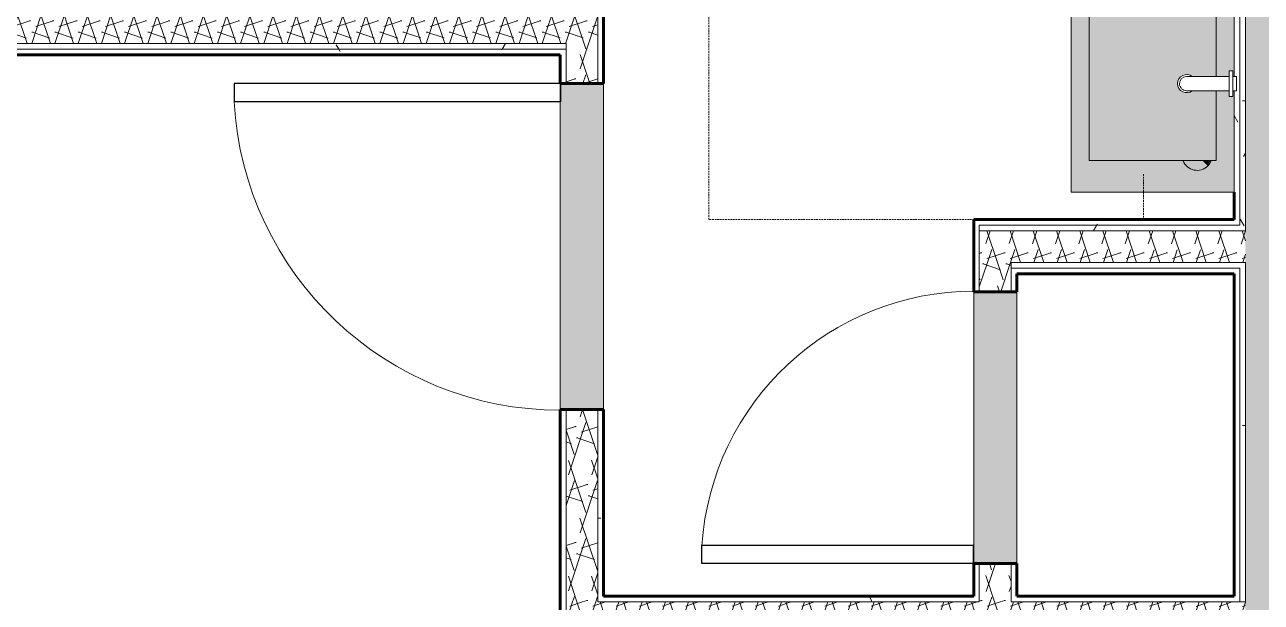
# Model space of a CAD drawing. Header units: inches. Extents: x -4061 to -1937, y 10959 to 12323.
# Drawn here: x -3052.8 to -2916.3, y 11408.3 to 11472.1 of the extents above; entities that cross this region are included whole.
import ezdxf

# ---------------------------------------------------------------- set-up
doc = ezdxf.new("R2010")
doc.units = ezdxf.units.IN
doc.header["$MEASUREMENT"] = 0
doc.linetypes.add('Hidden', pattern=[0.28125, 0.1875, -0.09375])
for name, color, linetype, lineweight in [('A-DOOR', 31, 'Continuous', 18), ('A-DOOR-7', 31, 'Continuous', 9), ('A-DOOR-8', 31, 'Continuous', 30), ('A-WALL', 113, 'Continuous', 18), ('A-WALL-PATT-6', 111, 'Continuous', 9), ('I-WALL', 2, 'Continuous', 18), ('I-WALL-1', 2, 'Continuous', 5), ('I-WALL-2', 2, 'Continuous', 60), ('P-SANR-FIXT', 6, 'Continuous', 9), ('P-SANR-FIXT-6', 6, 'Hidden', 9)]:
    doc.layers.add(name, color=color, linetype=linetype, lineweight=lineweight)
pattern_1 = [(0, (0, 0), (20.48, 5.12), [0.845, -14.515, 0.845, -14.515, -81.92]), (0, (0, 0), (20.48, 5.12), [-30.72, 0.845, -29.875, 0.845, -14.515, -35.84]), (0, (0, 0), (20.48, 5.12), [-76.8, 0.845, -9.395, 0.845, -24.755]), (120, (7.68, 2.56), (-14.67405, 15.1762003), [0.845, -14.515, 0.845, -14.515, -81.92]), (120, (7.68, 2.56), (-14.67405, 15.1762003), [-30.72, 0.845, -29.875, 0.845, -14.515, -35.84]), (120, (7.68, 2.56), (-14.67405, 15.1762003), [-76.8, 0.845, -9.395, 0.845, -24.755]), (240, (10.24, 12.8), (-5.80595, -20.2962003), [0.845, -14.515, 0.845, -14.515, -81.92]), (240, (10.24, 12.8), (-5.80595, -20.2962003), [-30.72, 0.845, -29.875, 0.845, -14.515, -35.84]), (240, (10.24, 12.8), (-5.80595, -20.2962003), [-76.8, 0.845, -9.395, 0.845, -24.755])]
pattern_2 = [(161.57, (0.32, 0.32), (-2.560496185, -0.000537386), [0, -18.214, 2.022, 0]), (18.43, (-0.32, 0.32), (-2.560496185, 0.000537386), [0, -18.214, 2.022, 0]), (108.43, (0.32, 0.32), (1.27922091, -6.400876726), [6.07, -14.166]), (71.57, (-0.32, 0.32), (1.27922091, 6.400876726), [6.07, -14.166])]

# ---------------------------------------------------------------- blocks, each defined once
blk = doc.blocks.new('Single-Flush - 36_ x 84_-1244901-ENLARGED RCP - 1ST FLOOR PLAN - EAST')
at = {"layer": 'A-DOOR-7'}
blk.add_arc((18, 2.37), 36.07, 93.1789, 180, dxfattribs=at)
at = {"layer": 'A-DOOR-8'}
for p, q in [((16, 2.37), (16, 38.39)), ((18, 38.39), (16, 38.39)), ((18, 2.37), (18, 38.39)), ((18, 2.37), (16, 2.37))]:
    blk.add_line(p, q, dxfattribs=at)
blk = doc.blocks.new('Plbg-Sink Wall Mounted-UH - Sink-403447-ENLARGED RCP - 1ST FLOOR PLAN - EAST')
at = {"layer": 'P-SANR-FIXT'}
for points in [[(12, -1.72), (12, 0), (0.79, 0), (0.79, -0.14), (1.42, -0.14), (1.42, -0.53), (0.79, -0.53), (0.79, -2), (8.5, -2), (8.5, -2.57), (9.1, -2.91), (9.52, -3.65), (9.52, -4.51), (9.1, -5.25), (8.5, -5.62), (8.49, -16), (-8.5, -16), (-8.48, -2), (-0.79, -2), (-0.79, -0.53), (-1.42, -0.53), (-1.42, -0.14), (-0.79, -0.14), (-0.79, 0), (-12, 0), (-12, -18), (12, -18)], [(8.5, -9.38), (8.5, -2), (0.79, -2), (0.79, -4.63), (0.92, -4.83), (0.99, -5.07), (0.99, -5.38), (0.95, -5.56), (0.79, -5.85), (0.68, -5.98), (0.48, -6.12), (0.25, -6.22), (0, -6.25), (-0.25, -6.22), (-0.48, -6.12), (-0.68, -5.98), (-0.84, -5.79), (-0.95, -5.55), (-1, -5.32), (-0.99, -5.07), (-0.92, -4.83), (-0.79, -4.62), (-0.79, -2), (-8.5, -2), (-8.5, -16), (8.5, -16)], [(9.1, -2.91), (8.5, -2.57), (8.5, -3.5)], [(9.52, -3.98), (9.52, -3.65), (9.1, -2.91), (8.5, -3.5), (8.53, -5.58), (9.1, -5.25), (9.52, -4.51), (9.52, -4.08)]]:
    blk.add_hatch(color=256, dxfattribs=at).paths.add_polyline_path(points, flags=0)
for p, q in [((-12, 0), (-0.79, 0)), ((-12, -18), (-12, 0)), ((0.79, 0.26), (-0.79, 0.26)), ((-0.79, 0.26), (-0.79, -0.14)), ((0.79, 0.26), (-0.79, 0.26)), ((-0.79, 0.26), (-0.79, -0.14)), ((0.79, -0.14), (0.79, 0.26)), ((0.79, -0.14), (0.79, 0.26)), ((0.79, 0), (12, 0)), ((12, 0), (12, -18)), ((-0.79, -0.14), (-1.42, -0.14)), ((-1.42, -0.14), (-1.42, -0.53)), ((-1.42, -0.53), (-1.42, -0.14)), ((1.42, -0.14), (-1.42, -0.14)), ((-1.42, -0.53), (-0.79, -0.53)), ((-1.42, -0.53), (1.42, -0.53)), ((-0.79, -0.53), (-0.79, -4.62)), ((-0.79, -0.53), (-0.79, -4.62)), ((1.42, -0.14), (0.79, -0.14)), ((0.79, -4.62), (0.79, -0.53)), ((0.79, -0.53), (1.42, -0.53)), ((0.79, -4.62), (0.79, -0.53)), ((1.42, -0.53), (1.42, -0.14)), ((1.42, -0.53), (1.42, -0.14)), ((-8.5, -16), (-8.5, -2)), ((-8.5, -2), (-0.79, -2)), ((0.79, -2), (8.5, -2)), ((8.5, -2), (8.5, -16)), ((-0.79, -4.62), (-0.79, -5.24)), ((0.79, -4.62), (0.79, -5.24)), ((8.5, -16), (-8.5, -16)), ((12, -18), (-12, -18))]:
    blk.add_line(p, q, dxfattribs=at)
for centre, radius, start, end in [((7.92, -4.08), 1.66, 45, 69.0447), ((7.92, -4.08), 1.66, 290.9553, 45), ((0, -5.24), 1, 141.6573, 270), ((0, -5.24), 1, 141.6573, 270), ((0, -5.24), 0.787, 180, 270), ((0, -5.24), 1, 270, 38.3427), ((0, -5.24), 1, 270, 38.3427), ((0, -5.24), 0.787, 270, 360)]:
    blk.add_arc(centre, radius, start, end, dxfattribs=at)
at = {"layer": 'P-SANR-FIXT-6'}
for p, q in [((-15, -10), (-10, -10)), ((-15, -58), (-15, -10)), ((10, -10), (15, -10)), ((15, -10), (15, -58)), ((15, -58), (-15, -58))]:
    blk.add_line(p, q, dxfattribs=at)
blk = doc.blocks.new('Single-Flush - 30_ x 84_-2016926-ENLARGED RCP - 1ST FLOOR PLAN - EAST')
at = {"layer": 'A-DOOR-7'}
blk.add_arc((15, -2.375), 30.067, 180, 266.18593, dxfattribs=at)
at = {"layer": 'A-DOOR-8'}
for p, q in [((13, -2.375), (13, -32.375)), ((15, -2.375), (13, -2.375)), ((15, -2.375), (15, -32.375)), ((15, -32.375), (13, -32.375))]:
    blk.add_line(p, q, dxfattribs=at)

msp = doc.modelspace()

# ---------------------------------------------------------------- hatches: boundary and pattern name
at = {"layer": 'A-WALL-PATT-6'}
h = msp.add_hatch(dxfattribs=at)
h.set_pattern_fill('FP_1', color=256, style=0, pattern_type=2)
h.set_pattern_definition(pattern_1)
h.paths.add_polyline_path([(-2918.7, 11285.29), (-2918.7, 11404.85), (-2919.32, 11404.85), (-2919.32, 11285.29)], flags=0)
h.paths.add_polyline_path([(-2919.32, 11408.35), (-2918.7, 11408.35), (-2918.7, 11445.23), (-2919.32, 11445.23), (-2919.32, 11408.98)], flags=0)
h.paths.add_polyline_path([(-2918.7, 11449.98), (-2918.7, 11541.23), (-2919.32, 11541.23), (-2919.32, 11466.39), (-2919.07, 11466.39), (-2919.07, 11464.81), (-2919.32, 11464.81), (-2919.32, 11449.98)], flags=0)
h.paths.add_polyline_path([(-2919.32, 11544.73), (-2918.7, 11544.73), (-2918.7, 11643.96), (-2919.32, 11643.96), (-2919.32, 11545.35)], flags=0)
h.paths.add_polyline_path([(-2919.32, 11648.71), (-2918.7, 11648.71), (-2918.7, 11649.34), (-2919.32, 11649.34)], flags=0)
h = msp.add_hatch(dxfattribs=at)
h.set_pattern_fill('FP_1', color=256, style=0, pattern_type=2)
h.set_pattern_definition(pattern_1)
h.paths.add_polyline_path([(-2918.07, 11285.29), (-2918.07, 11404.85), (-2918.7, 11404.85), (-2918.7, 11285.29)], flags=0)
h.paths.add_polyline_path([(-2918.7, 11408.35), (-2918.07, 11408.35), (-2918.07, 11445.85), (-2918.7, 11445.85), (-2918.7, 11410.56)], flags=0)
h.paths.add_polyline_path([(-2918.07, 11449.35), (-2918.07, 11541.23), (-2918.7, 11541.23), (-2918.7, 11449.35)], flags=0)
h.paths.add_polyline_path([(-2918.7, 11544.73), (-2918.07, 11544.73), (-2918.07, 11644.59), (-2918.7, 11644.59), (-2918.7, 11548.96)], flags=0)
h.paths.add_polyline_path([(-2918.07, 11648.09), (-2918.07, 11648.71), (-2918.7, 11648.71), (-2918.7, 11648.09)], flags=0)
h = msp.add_hatch(dxfattribs=at)
h.set_pattern_fill('FP_17', color=256, style=0, pattern_type=2)
h.set_pattern_definition(pattern_2)
h.paths.add_polyline_path([(-2914.57, 11285.29), (-2914.57, 11648.09), (-2918.07, 11648.09), (-2918.07, 11285.29)], flags=0)
h = msp.add_hatch(dxfattribs=at)
h.set_pattern_fill('FP_1', color=256, style=0, pattern_type=2)
h.set_pattern_definition(pattern_1)
h.paths.add_polyline_path([(-2993.07, 11404.85), (-2993.07, 11429.6), (-2993.7, 11429.6), (-2993.7, 11404.85)], flags=0)
h.paths.add_polyline_path([(-2993.7, 11465.6), (-2993.07, 11465.6), (-2993.07, 11469.41), (-2993.7, 11469.41), (-2993.7, 11468.66)], flags=0)
h.paths.add_polyline_path([(-2993.7, 11474.16), (-2993.07, 11474.17), (-2993.07, 11477.79), (-2993.7, 11477.79), (-2993.7, 11474.21)], flags=0)
h.paths.add_polyline_path([(-2993.7, 11513.79), (-2993.07, 11513.79), (-2993.07, 11544.73), (-2993.7, 11544.72), (-2993.7, 11540.6)], flags=0)
h = msp.add_hatch(dxfattribs=at)
h.set_pattern_fill('FP_17', color=256, style=0, pattern_type=2)
h.set_pattern_definition(pattern_2)
h.paths.add_polyline_path([(-2993.07, 11408.35), (-2989.57, 11408.35), (-2989.57, 11429.6), (-2993.07, 11429.6), (-2993.07, 11408.98)], flags=0)
h.paths.add_polyline_path([(-2989.57, 11465.6), (-2989.57, 11477.79), (-2993.07, 11477.79), (-2993.07, 11465.6)], flags=0)
h.paths.add_polyline_path([(-2993.07, 11513.79), (-2989.57, 11513.79), (-2989.59, 11541.23), (-2993.07, 11541.23), (-2993.07, 11540.6)], flags=0)
h = msp.add_hatch(dxfattribs=at)
h.set_pattern_fill('FP_1', color=256, style=0, pattern_type=2)
h.set_pattern_definition(pattern_1)
h.paths.add_polyline_path([(-2988.95, 11408.98), (-2988.95, 11429.6), (-2989.57, 11429.6), (-2989.57, 11408.98)], flags=0)
h.paths.add_polyline_path([(-2988.95, 11465.6), (-2988.95, 11477.79), (-2989.57, 11477.79), (-2989.57, 11465.6)], flags=0)
h.paths.add_polyline_path([(-2989.57, 11513.79), (-2988.95, 11513.79), (-2988.95, 11540.6), (-2989.57, 11540.6)], flags=0)
h = msp.add_hatch(dxfattribs=at)
h.set_pattern_fill('FP_17', color=256, style=0, pattern_type=2)
h.set_pattern_definition(pattern_2)
h.paths.add_polyline_path([(-3043.68, 11470.04), (-2993.07, 11470.04), (-2993.07, 11473.54), (-3140.12, 11473.54), (-3140.12, 11470.04), (-3058.53, 11470.04)], flags=0)
h = msp.add_hatch(dxfattribs=at)
h.set_pattern_fill('FP_1', color=256, style=0, pattern_type=2)
h.set_pattern_definition(pattern_1)
h.paths.add_polyline_path([(-3140.12, 11469.41), (-2993.07, 11469.41), (-2993.07, 11470.04), (-3140.12, 11470.04)], flags=0)
h = msp.add_hatch(dxfattribs=at)
h.set_pattern_fill('FP_1', color=256, style=0, pattern_type=2)
h.set_pattern_definition(pattern_1)
h.paths.add_polyline_path([(-3060.74, 11468.79), (-2993.7, 11468.79), (-2993.7, 11469.41), (-3140.12, 11469.41), (-3140.12, 11468.79), (-3104.99, 11468.79)], flags=0)
h = msp.add_hatch(dxfattribs=at)
h.set_pattern_fill('FP_1', color=256, style=0, pattern_type=2)
h.set_pattern_definition(pattern_1)
h.paths.add_polyline_path([(-2919.33, 11449.98), (-2919.32, 11449.98), (-2919.32, 11450.6), (-2948.07, 11450.6), (-2948.07, 11449.98), (-2921.04, 11449.98)], flags=0)
h = msp.add_hatch(dxfattribs=at)
h.set_pattern_fill('FP_1', color=256, style=0, pattern_type=2)
h.set_pattern_definition(pattern_1)
h.paths.add_polyline_path([(-2921.04, 11449.35), (-2918.7, 11449.35), (-2918.7, 11449.98), (-2947.45, 11449.98), (-2947.45, 11449.35), (-2925.66, 11449.35)], flags=0)
h = msp.add_hatch(dxfattribs=at)
h.set_pattern_fill('FP_17', color=256, style=0, pattern_type=2)
h.set_pattern_definition(pattern_2)
h.paths.add_polyline_path([(-2921.04, 11445.85), (-2918.07, 11445.85), (-2918.07, 11449.35), (-2947.45, 11449.35), (-2947.45, 11445.85), (-2943.32, 11445.85)], flags=0)
h = msp.add_hatch(dxfattribs=at)
h.set_pattern_fill('FP_17', color=256, style=0, pattern_type=2)
h.set_pattern_definition(pattern_2)
h.paths.add_polyline_path([(-2943.95, 11408.35), (-2943.95, 11412.6), (-2947.45, 11412.6), (-2947.45, 11408.35)], flags=0)
h.paths.add_polyline_path([(-2943.95, 11442.6), (-2943.95, 11445.85), (-2947.45, 11445.85), (-2947.45, 11442.6)], flags=0)
h = msp.add_hatch(dxfattribs=at)
h.set_pattern_fill('FP_1', color=256, style=0, pattern_type=2)
h.set_pattern_definition(pattern_1)
h.paths.add_polyline_path([(-2921.04, 11408.35), (-2919.32, 11408.35), (-2919.32, 11408.98), (-2943.95, 11408.98), (-2943.95, 11408.35), (-2940.32, 11408.35)], flags=0)
h.paths.add_polyline_path([(-2982.36, 11408.35), (-2947.45, 11408.35), (-2947.45, 11408.98), (-2989.57, 11408.98), (-2989.57, 11408.35)], flags=0)
h = msp.add_hatch(dxfattribs=at)
h.set_pattern_fill('FP_17', color=256, style=0, pattern_type=2)
h.set_pattern_definition(pattern_2)
h.paths.add_polyline_path([(-2918.7, 11404.85), (-2918.07, 11404.85), (-2918.07, 11408.35), (-2993.07, 11408.35), (-2993.07, 11404.85), (-2919.32, 11404.85)], flags=0)
at = {"layer": 'I-WALL-1'}
for points in [[(-2988.95, 11429.6), (-2988.95, 11465.6), (-2993.7, 11465.6), (-2993.7, 11429.6), (-2989.57, 11429.6)], [(-2943.95, 11412.6), (-2943.32, 11412.6), (-2943.32, 11442.6), (-2948.07, 11442.6), (-2948.07, 11412.6), (-2947.45, 11412.6)]]:
    msp.add_hatch(color=256, dxfattribs=at).paths.add_polyline_path(points, flags=0)

# ---------------------------------------------------------------- linework, layer by layer
at = {"layer": 'A-WALL'}
for p, q in [((-2918.7, 11449.98), (-2918.7, 11541.23)), ((-2918.07, 11449.35), (-2918.07, 11541.23)), ((-2989.57, 11477.79), (-2989.57, 11465.6)), ((-2993.07, 11470.04), (-3140.12, 11470.04)), ((-2993.07, 11470.04), (-2993.07, 11465.6)), ((-2993.07, 11469.41), (-3140.12, 11469.41)), ((-2918.7, 11449.98), (-2947.45, 11449.98)), ((-2947.45, 11449.98), (-2947.45, 11442.6)), ((-2918.07, 11449.35), (-2947.45, 11449.35)), ((-2918.07, 11445.85), (-2943.95, 11445.85)), ((-2943.95, 11442.6), (-2943.95, 11445.85)), ((-2918.07, 11408.35), (-2918.07, 11445.85)), ((-2918.7, 11445.23), (-2943.95, 11445.23)), ((-2918.7, 11408.35), (-2918.7, 11445.23)), ((-2993.07, 11429.6), (-2993.07, 11404.85)), ((-2989.57, 11429.6), (-2989.57, 11408.35)), ((-2947.45, 11408.35), (-2947.45, 11412.6)), ((-2943.95, 11408.35), (-2943.95, 11412.6)), ((-2947.45, 11408.35), (-2989.57, 11408.35)), ((-2918.07, 11408.35), (-2943.95, 11408.35))]:
    msp.add_line(p, q, dxfattribs=at)
at = {"layer": 'I-WALL'}
for p, q in [((-2993.7, 11465.6), (-2993.7, 11429.6)), ((-2988.95, 11429.6), (-2988.95, 11465.6)), ((-2948.07, 11442.6), (-2948.07, 11412.6)), ((-2943.32, 11412.6), (-2943.32, 11442.6))]:
    msp.add_line(p, q, dxfattribs=at)
at = {"layer": 'I-WALL-2'}
for p, q in [((-2988.95, 11477.79), (-2988.95, 11465.6)), ((-2993.7, 11468.79), (-3140.12, 11468.79)), ((-2993.7, 11465.6), (-2993.7, 11468.79)), ((-2988.95, 11465.6), (-2993.7, 11465.6)), ((-2919.32, 11450.6), (-2919.32, 11453.6)), ((-2948.07, 11450.6), (-2919.32, 11450.6)), ((-2948.07, 11442.6), (-2948.07, 11450.6)), ((-2919.32, 11444.6), (-2943.32, 11444.6)), ((-2943.32, 11444.6), (-2943.32, 11442.6)), ((-2919.32, 11408.98), (-2919.32, 11444.6)), ((-2943.32, 11442.6), (-2948.07, 11442.6)), ((-2993.7, 11404.23), (-2993.7, 11429.6)), ((-2993.7, 11429.6), (-2988.95, 11429.6)), ((-2988.95, 11429.6), (-2988.95, 11408.98)), ((-2948.07, 11408.98), (-2948.07, 11412.6)), ((-2948.07, 11412.6), (-2943.32, 11412.6)), ((-2943.32, 11412.6), (-2943.32, 11408.98)), ((-2988.95, 11408.98), (-2948.07, 11408.98)), ((-2943.32, 11408.98), (-2919.32, 11408.98))]:
    msp.add_line(p, q, dxfattribs=at)

# ---------------------------------------------------------------- block references
at = {"layer": 'A-DOOR'}
for name, p, rotation in [('Single-Flush - 36_ x 84_-1244901-ENLARGED RCP - 1ST FLOOR PLAN - EAST', (-2991.32, 11447.6), 89.99999999999912), ('Single-Flush - 30_ x 84_-2016926-ENLARGED RCP - 1ST FLOOR PLAN - EAST', (-2945.7, 11427.6), 269.9999999999983)]:
    msp.add_blockref(name, p, dxfattribs=dict(at, rotation=rotation))
at = {"layer": 'P-SANR-FIXT', "rotation": 269.9999999999986}
msp.add_blockref('Plbg-Sink Wall Mounted-UH - Sink-403447-ENLARGED RCP - 1ST FLOOR PLAN - EAST', (-2919.32, 11465.6), dxfattribs=at)

doc.saveas('drawing.dxf')
